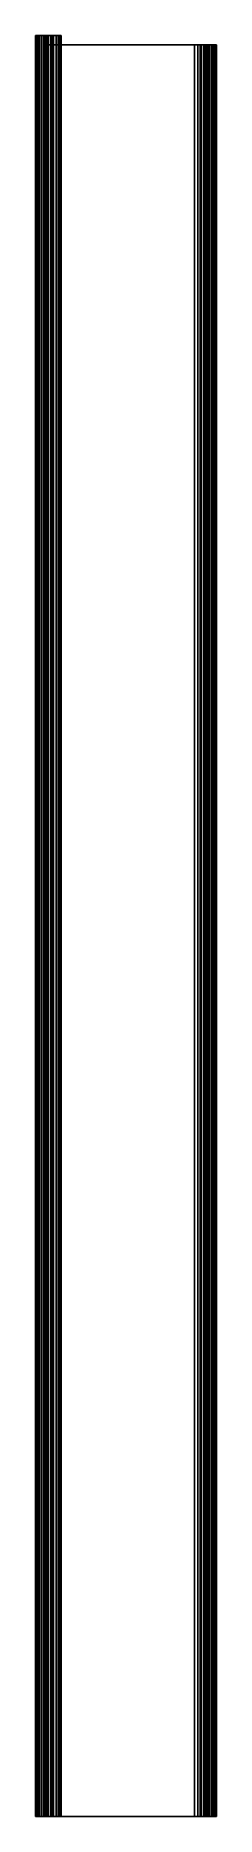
# Model space of a CAD drawing. Extents: x 0 to 39, y -382 to 4.
import ezdxf

# ---------------------------------------------------------------- set-up
doc = ezdxf.new("R2010")
doc.units = 0
doc.header["$MEASUREMENT"] = 0
doc.layers.add('ACESSORIOS', color=252, linetype='CONTINUOUS')

msp = doc.modelspace()

# ---------------------------------------------------------------- linework, layer by layer
at = {"layer": 'ACESSORIOS'}
for points in [[(0, -382, 3.44), (0, -382, 11.74), (0, 4, 11.74), (0, 4, 3.44)], [(1.8, 4, 3.44), (0, 4, 3.44), (0, 4, 11.74), (1.8, 4, 11.74)], [(1.8, 4, 3.44), (1.8, -382, 3.44), (1.8, -382, 11.74), (1.8, 4, 11.74)], [(2.5, -382, 12.44), (2.5, 4, 12.44), (3.35, 4, 12.44), (3.35, -382, 12.44)], [(2.5, -382, 14.24), (2.5, 4, 14.24), (3.35, 4, 14.24), (3.35, -382, 14.24)], [(2.5, 4, 12.44), (2.5, 4, 14.24), (3.35, 4, 14.24), (3.35, 4, 12.44)], [(2.8, 4, 0.64), (2.8, 2, 0.64), (2.8, 2, 2.44), (2.8, 4, 2.44)], [(3.75, -382, 12.04), (3.75, 4, 12.04), (3.75, 4, 8.34), (3.75, -382, 8.34)], [(5.55, -382, 8.34), (5.55, 4, 8.34), (3.75, 4, 8.34), (3.75, -382, 8.34)], [(3.75, 4, 8.34), (5.55, 4, 8.34), (5.55, 4, 12.04), (3.75, 4, 12.04)], [(5.55, -382, 12.04), (5.55, 4, 12.04), (5.55, 4, 8.34), (5.55, -382, 8.34)], [(2.8, -382, 2.44), (2.8, 2, 2.44), (34.5, 2, 2.44), (34.5, -382, 2.44)], [(2.8, 2, 0.64), (34.5, 2, 0.64), (34.5, -382, 0.64), (2.8, -382, 0.64)], [(34.5, 2, 2.44), (34.5, 2, 0.64), (2.8, 2, 0.64), (2.8, 2, 2.44)], [(36.5, 2, 43.64), (36.5, 2, 18.64), (36.5, -382, 18.64), (36.5, -382, 43.64)], [(38.3, 2, 43.64), (36.5, 2, 43.64), (36.5, 2, 18.64), (38.3, 2, 18.64)], [(39.3, 2, 48.14), (37.5, 2, 48.14), (37.5, 2, 45.69), (39.3, 2, 45.69)], [(37.5, -382, 48.14), (39.3, -382, 48.14), (39.3, 2, 48.14), (37.5, 2, 48.14)], [(37.5, -382, 48.14), (37.5, -382, 45.69), (37.5, 2, 45.69), (37.5, 2, 48.14)], [(37.5, 2, 16.6), (37.5, 2, 5.44), (37.5, -382, 5.44), (37.5, -382, 16.6)], [(39.3, 2, 5.44), (39.3, 2, 16.6), (37.5, 2, 16.6), (37.5, 2, 5.44)], [(38.3, -382, 43.64), (38.3, -382, 18.64), (38.3, 2, 18.64), (38.3, 2, 43.64)], [(39.3, 2, 45.69), (39.3, 2, 48.14), (39.3, -382, 48.14), (39.3, -382, 45.69)], [(39.3, -382, 16.6), (39.3, -382, 5.44), (39.3, 2, 5.44), (39.3, 2, 16.6)], [(1.8, -382, 3.44), (0, -382, 3.44), (0, -382, 11.74), (1.8, -382, 11.74)], [(2.5, -382, 12.44), (2.5, -382, 14.24), (3.35, -382, 14.24), (3.35, -382, 12.44)], [(34.5, -382, 2.44), (34.5, -382, 0.64), (2.8, -382, 0.64), (2.8, -382, 2.44)], [(5.55, -382, 8.34), (5.55, -382, 12.04), (3.75, -382, 12.04), (3.75, -382, 8.34)], [(38.3, -382, 43.64), (36.5, -382, 43.64), (36.5, -382, 18.64), (38.3, -382, 18.64)], [(37.5, -382, 16.6), (39.3, -382, 16.6), (39.3, -382, 5.44), (37.5, -382, 5.44)], [(37.5, -382, 48.14), (37.5, -382, 45.69), (39.3, -382, 45.69), (39.3, -382, 48.14)]]:
    msp.add_3dface(points, dxfattribs=at)

# ---------------------------------------------------------------- meshes
mesh = msp.add_polymesh((2, 7), dxfattribs=at)
for k, corner in enumerate([(0, 4, 11.74), (0.09, 4, 12.39), (0.33, 4, 12.99), (0.73, 4, 13.51), (1.25, 4, 13.91), (1.85, 4, 14.16), (2.5, 4, 14.24), (0, -382, 11.74), (0.09, -382, 12.39), (0.33, -382, 12.99), (0.73, -382, 13.51), (1.25, -382, 13.91), (1.85, -382, 14.16), (2.5, -382, 14.24)]):
    mesh.set_mesh_vertex(divmod(k, 7), corner)
mesh = msp.add_polymesh((2, 7), dxfattribs=at)
for k, corner in enumerate([(2.8, -382, 0.64), (2.08, -382, 0.74), (1.4, -382, 1.02), (0.82, -382, 1.46), (0.38, -382, 2.04), (0.1, -382, 2.72), (0, -382, 3.44), (2.8, 4, 0.64), (2.08, 4, 0.74), (1.4, 4, 1.02), (0.82, 4, 1.46), (0.38, 4, 2.04), (0.1, 4, 2.72), (0, 4, 3.44)]):
    mesh.set_mesh_vertex(divmod(k, 7), corner)
mesh = msp.add_polymesh((2, 7), dxfattribs=at)
for k, corner in enumerate([(1.8, 4, 3.44), (1.83, 4, 3.19), (1.93, 4, 2.94), (2.09, 4, 2.74), (2.3, 4, 2.58), (2.54, 4, 2.48), (2.8, 4, 2.44), (0, 4, 3.44), (0.1, 4, 2.72), (0.38, 4, 2.04), (0.82, 4, 1.46), (1.4, 4, 1.02), (2.08, 4, 0.74), (2.8, 4, 0.64)]):
    mesh.set_mesh_vertex(divmod(k, 7), corner)
mesh = msp.add_polymesh((2, 7), dxfattribs=at)
for k, corner in enumerate([(2.5, 4, 12.44), (2.32, 4, 12.42), (2.15, 4, 12.35), (2.01, 4, 12.24), (1.89, 4, 12.09), (1.82, 4, 11.93), (1.8, 4, 11.74), (2.5, 4, 14.24), (1.85, 4, 14.16), (1.25, 4, 13.91), (0.73, 4, 13.51), (0.33, 4, 12.99), (0.09, 4, 12.39), (0, 4, 11.74)]):
    mesh.set_mesh_vertex(divmod(k, 7), corner)
mesh = msp.add_polymesh((2, 7), dxfattribs=at)
for k, corner in enumerate([(1.8, -382, 11.74), (1.82, -382, 11.93), (1.89, -382, 12.09), (2.01, -382, 12.24), (2.15, -382, 12.35), (2.32, -382, 12.42), (2.5, -382, 12.44), (1.8, 4, 11.74), (1.82, 4, 11.93), (1.89, 4, 12.09), (2.01, 4, 12.24), (2.15, 4, 12.35), (2.32, 4, 12.42), (2.5, 4, 12.44)]):
    mesh.set_mesh_vertex(divmod(k, 7), corner)
mesh = msp.add_polymesh((2, 7), dxfattribs=at)
for k, corner in enumerate([(2.8, 4, 2.44), (2.54, 4, 2.48), (2.3, 4, 2.58), (2.09, 4, 2.74), (1.93, 4, 2.94), (1.83, 4, 3.19), (1.8, 4, 3.44), (2.8, -382, 2.44), (2.54, -382, 2.48), (2.3, -382, 2.58), (2.09, -382, 2.74), (1.93, -382, 2.94), (1.83, -382, 3.19), (1.8, -382, 3.44)]):
    mesh.set_mesh_vertex(divmod(k, 7), corner)
mesh = msp.add_polymesh((2, 7), dxfattribs=at)
for k, corner in enumerate([(3.75, 4, 12.04), (3.74, 4, 12.15), (3.7, 4, 12.24), (3.63, 4, 12.33), (3.55, 4, 12.39), (3.45, 4, 12.43), (3.35, 4, 12.44), (3.75, -382, 12.04), (3.74, -382, 12.15), (3.7, -382, 12.24), (3.63, -382, 12.33), (3.55, -382, 12.39), (3.45, -382, 12.43), (3.35, -382, 12.44)]):
    mesh.set_mesh_vertex(divmod(k, 7), corner)
mesh = msp.add_polymesh((2, 7), dxfattribs=at)
for k, corner in enumerate([(5.55, -382, 12.04), (5.48, -382, 12.61), (5.26, -382, 13.14), (4.91, -382, 13.6), (4.45, -382, 13.95), (3.92, -382, 14.17), (3.35, -382, 14.24), (5.55, 4, 12.04), (5.48, 4, 12.61), (5.26, 4, 13.14), (4.91, 4, 13.6), (4.45, 4, 13.95), (3.92, 4, 14.17), (3.35, 4, 14.24)]):
    mesh.set_mesh_vertex(divmod(k, 7), corner)
mesh = msp.add_polymesh((2, 7), dxfattribs=at)
for k, corner in enumerate([(3.75, 4, 12.04), (3.74, 4, 12.15), (3.7, 4, 12.24), (3.63, 4, 12.33), (3.55, 4, 12.39), (3.45, 4, 12.43), (3.35, 4, 12.44), (5.55, 4, 12.04), (5.48, 4, 12.61), (5.26, 4, 13.14), (4.91, 4, 13.6), (4.45, 4, 13.95), (3.92, 4, 14.17), (3.35, 4, 14.24)]):
    mesh.set_mesh_vertex(divmod(k, 7), corner)
mesh = msp.add_polymesh((2, 7), dxfattribs=at)
for k, corner in enumerate([(37.5, -382, 5.44), (37.4, -382, 4.67), (37.1, -382, 3.94), (36.62, -382, 3.32), (36, -382, 2.85), (35.28, -382, 2.55), (34.5, -382, 2.44), (37.5, 2, 5.44), (37.4, 2, 4.67), (37.1, 2, 3.94), (36.62, 2, 3.32), (36, 2, 2.85), (35.28, 2, 2.55), (34.5, 2, 2.44)]):
    mesh.set_mesh_vertex(divmod(k, 7), corner)
mesh = msp.add_polymesh((2, 7), dxfattribs=at)
for k, corner in enumerate([(39.3, 2, 5.44), (39.14, 2, 4.2), (38.66, 2, 3.04), (37.89, 2, 2.05), (36.9, 2, 1.29), (35.74, 2, 0.81), (34.5, 2, 0.64), (39.3, -382, 5.44), (39.14, -382, 4.2), (38.66, -382, 3.04), (37.89, -382, 2.05), (36.9, -382, 1.29), (35.74, -382, 0.81), (34.5, -382, 0.64)]):
    mesh.set_mesh_vertex(divmod(k, 7), corner)
mesh = msp.add_polymesh((2, 7), dxfattribs=at)
for k, corner in enumerate([(37.5, 2, 5.44), (37.4, 2, 4.67), (37.1, 2, 3.94), (36.62, 2, 3.32), (36, 2, 2.85), (35.28, 2, 2.55), (34.5, 2, 2.44), (39.3, 2, 5.44), (39.14, 2, 4.2), (38.66, 2, 3.04), (37.89, 2, 2.05), (36.9, 2, 1.29), (35.74, 2, 0.81), (34.5, 2, 0.64)]):
    mesh.set_mesh_vertex(divmod(k, 7), corner)
mesh = msp.add_polymesh((2, 7), dxfattribs=at)
for k, corner in enumerate([(37.35, 2, 16.91), (37.1, 2, 17.13), (36.89, 2, 17.39), (36.72, 2, 17.68), (36.6, 2, 17.99), (36.53, 2, 18.31), (36.5, 2, 18.64), (37.35, -382, 16.91), (37.1, -382, 17.13), (36.89, -382, 17.39), (36.72, -382, 17.68), (36.6, -382, 17.99), (36.53, -382, 18.31), (36.5, -382, 18.64)]):
    mesh.set_mesh_vertex(divmod(k, 7), corner)
mesh = msp.add_polymesh((2, 7), dxfattribs=at)
for k, corner in enumerate([(36.5, -382, 43.64), (36.53, -382, 43.98), (36.6, -382, 44.3), (36.72, -382, 44.61), (36.89, -382, 44.9), (37.1, -382, 45.15), (37.35, -382, 45.38), (36.5, 2, 43.64), (36.53, 2, 43.98), (36.6, 2, 44.3), (36.72, 2, 44.61), (36.89, 2, 44.9), (37.1, 2, 45.15), (37.35, 2, 45.38)]):
    mesh.set_mesh_vertex(divmod(k, 7), corner)
mesh = msp.add_polymesh((2, 7), dxfattribs=at)
for k, corner in enumerate([(38.3, 2, 18.64), (38.3, 2, 18.58), (38.32, 2, 18.53), (38.34, 2, 18.47), (38.37, 2, 18.42), (38.41, 2, 18.37), (38.45, 2, 18.33), (36.5, 2, 18.64), (36.53, 2, 18.31), (36.6, 2, 17.99), (36.72, 2, 17.68), (36.89, 2, 17.39), (37.1, 2, 17.13), (37.35, 2, 16.91)]):
    mesh.set_mesh_vertex(divmod(k, 7), corner)
mesh = msp.add_polymesh((2, 7), dxfattribs=at)
for k, corner in enumerate([(38.45, 2, 43.96), (38.41, 2, 43.92), (38.37, 2, 43.87), (38.34, 2, 43.82), (38.32, 2, 43.76), (38.3, 2, 43.7), (38.3, 2, 43.64), (37.35, 2, 45.38), (37.1, 2, 45.15), (36.89, 2, 44.9), (36.72, 2, 44.61), (36.6, 2, 44.3), (36.53, 2, 43.98), (36.5, 2, 43.64)]):
    mesh.set_mesh_vertex(divmod(k, 7), corner)
mesh = msp.add_polymesh((2, 4), dxfattribs=at)
for k, corner in enumerate([(37.35, 2, 45.38), (37.43, 2, 45.47), (37.48, 2, 45.57), (37.5, 2, 45.69), (37.35, -382, 45.38), (37.43, -382, 45.47), (37.48, -382, 45.57), (37.5, -382, 45.69)]):
    mesh.set_mesh_vertex(divmod(k, 4), corner)
mesh = msp.add_polymesh((2, 4), dxfattribs=at)
for k, corner in enumerate([(37.35, 2, 16.91), (37.43, 2, 16.82), (37.48, 2, 16.71), (37.5, 2, 16.6), (37.35, -382, 16.91), (37.43, -382, 16.82), (37.48, -382, 16.71), (37.5, -382, 16.6)]):
    mesh.set_mesh_vertex(divmod(k, 4), corner)
mesh = msp.add_polymesh((2, 7), dxfattribs=at)
for k, corner in enumerate([(37.35, 2, 16.91), (37.39, 2, 16.87), (37.43, 2, 16.82), (37.46, 2, 16.77), (37.48, 2, 16.71), (37.5, 2, 16.66), (37.5, 2, 16.6), (38.45, 2, 18.33), (38.7, 2, 18.11), (38.91, 2, 17.85), (39.08, 2, 17.56), (39.2, 2, 17.25), (39.27, 2, 16.93), (39.3, 2, 16.6)]):
    mesh.set_mesh_vertex(divmod(k, 7), corner)
mesh = msp.add_polymesh((2, 7), dxfattribs=at)
for k, corner in enumerate([(37.35, 2, 45.38), (37.39, 2, 45.42), (37.43, 2, 45.47), (37.46, 2, 45.52), (37.48, 2, 45.57), (37.5, 2, 45.63), (37.5, 2, 45.69), (38.45, 2, 43.96), (38.7, 2, 44.18), (38.91, 2, 44.44), (39.08, 2, 44.73), (39.2, 2, 45.04), (39.27, 2, 45.36), (39.3, 2, 45.69)]):
    mesh.set_mesh_vertex(divmod(k, 7), corner)
mesh = msp.add_polymesh((2, 4), dxfattribs=at)
for k, corner in enumerate([(38.45, 2, 43.96), (38.37, 2, 43.87), (38.32, 2, 43.76), (38.3, 2, 43.64), (38.45, -382, 43.96), (38.37, -382, 43.87), (38.32, -382, 43.76), (38.3, -382, 43.64)]):
    mesh.set_mesh_vertex(divmod(k, 4), corner)
mesh = msp.add_polymesh((2, 4), dxfattribs=at)
for k, corner in enumerate([(38.45, 2, 18.33), (38.37, 2, 18.42), (38.32, 2, 18.53), (38.3, 2, 18.64), (38.45, -382, 18.33), (38.37, -382, 18.42), (38.32, -382, 18.53), (38.3, -382, 18.64)]):
    mesh.set_mesh_vertex(divmod(k, 4), corner)
mesh = msp.add_polymesh((2, 7), dxfattribs=at)
for k, corner in enumerate([(38.45, 2, 43.96), (38.7, 2, 44.18), (38.91, 2, 44.44), (39.08, 2, 44.73), (39.2, 2, 45.04), (39.27, 2, 45.36), (39.3, 2, 45.69), (38.45, -382, 43.96), (38.7, -382, 44.18), (38.91, -382, 44.44), (39.08, -382, 44.73), (39.2, -382, 45.04), (39.27, -382, 45.36), (39.3, -382, 45.69)]):
    mesh.set_mesh_vertex(divmod(k, 7), corner)
mesh = msp.add_polymesh((2, 7), dxfattribs=at)
for k, corner in enumerate([(39.3, -382, 16.6), (39.27, -382, 16.93), (39.2, -382, 17.25), (39.08, -382, 17.56), (38.91, -382, 17.85), (38.7, -382, 18.11), (38.45, -382, 18.33), (39.3, 2, 16.6), (39.27, 2, 16.93), (39.2, 2, 17.25), (39.08, 2, 17.56), (38.91, 2, 17.85), (38.7, 2, 18.11), (38.45, 2, 18.33)]):
    mesh.set_mesh_vertex(divmod(k, 7), corner)
mesh = msp.add_polymesh((2, 7), dxfattribs=at)
for k, corner in enumerate([(1.8, -382, 11.74), (1.82, -382, 11.93), (1.89, -382, 12.09), (2.01, -382, 12.24), (2.15, -382, 12.35), (2.32, -382, 12.42), (2.5, -382, 12.44), (0, -382, 11.74), (0.09, -382, 12.39), (0.33, -382, 12.99), (0.73, -382, 13.51), (1.25, -382, 13.91), (1.85, -382, 14.16), (2.5, -382, 14.24)]):
    mesh.set_mesh_vertex(divmod(k, 7), corner)
mesh = msp.add_polymesh((2, 7), dxfattribs=at)
for k, corner in enumerate([(2.8, -382, 2.44), (2.54, -382, 2.48), (2.3, -382, 2.58), (2.09, -382, 2.74), (1.93, -382, 2.94), (1.83, -382, 3.19), (1.8, -382, 3.44), (2.8, -382, 0.64), (2.08, -382, 0.74), (1.4, -382, 1.02), (0.82, -382, 1.46), (0.38, -382, 2.04), (0.1, -382, 2.72), (0, -382, 3.44)]):
    mesh.set_mesh_vertex(divmod(k, 7), corner)
mesh = msp.add_polymesh((2, 7), dxfattribs=at)
for k, corner in enumerate([(3.35, -382, 12.44), (3.45, -382, 12.43), (3.55, -382, 12.39), (3.63, -382, 12.33), (3.7, -382, 12.24), (3.74, -382, 12.15), (3.75, -382, 12.04), (3.35, -382, 14.24), (3.92, -382, 14.17), (4.45, -382, 13.95), (4.91, -382, 13.6), (5.26, -382, 13.14), (5.48, -382, 12.61), (5.55, -382, 12.04)]):
    mesh.set_mesh_vertex(divmod(k, 7), corner)
mesh = msp.add_polymesh((2, 7), dxfattribs=at)
for k, corner in enumerate([(37.5, -382, 5.44), (37.4, -382, 4.67), (37.1, -382, 3.94), (36.62, -382, 3.32), (36, -382, 2.85), (35.28, -382, 2.55), (34.5, -382, 2.44), (39.3, -382, 5.44), (39.14, -382, 4.2), (38.66, -382, 3.04), (37.89, -382, 2.05), (36.9, -382, 1.29), (35.74, -382, 0.81), (34.5, -382, 0.64)]):
    mesh.set_mesh_vertex(divmod(k, 7), corner)
mesh = msp.add_polymesh((2, 7), dxfattribs=at)
for k, corner in enumerate([(38.45, -382, 43.96), (38.41, -382, 43.92), (38.37, -382, 43.87), (38.34, -382, 43.82), (38.32, -382, 43.76), (38.3, -382, 43.7), (38.3, -382, 43.64), (37.35, -382, 45.38), (37.1, -382, 45.15), (36.89, -382, 44.9), (36.72, -382, 44.61), (36.6, -382, 44.3), (36.53, -382, 43.98), (36.5, -382, 43.64)]):
    mesh.set_mesh_vertex(divmod(k, 7), corner)
mesh = msp.add_polymesh((2, 7), dxfattribs=at)
for k, corner in enumerate([(38.3, -382, 18.64), (38.3, -382, 18.58), (38.32, -382, 18.53), (38.34, -382, 18.47), (38.37, -382, 18.42), (38.41, -382, 18.37), (38.45, -382, 18.33), (36.5, -382, 18.64), (36.53, -382, 18.31), (36.6, -382, 17.99), (36.72, -382, 17.68), (36.89, -382, 17.39), (37.1, -382, 17.13), (37.35, -382, 16.91)]):
    mesh.set_mesh_vertex(divmod(k, 7), corner)
mesh = msp.add_polymesh((2, 7), dxfattribs=at)
for k, corner in enumerate([(37.35, -382, 45.38), (37.39, -382, 45.42), (37.43, -382, 45.47), (37.46, -382, 45.52), (37.48, -382, 45.57), (37.5, -382, 45.63), (37.5, -382, 45.69), (38.45, -382, 43.96), (38.7, -382, 44.18), (38.91, -382, 44.44), (39.08, -382, 44.73), (39.2, -382, 45.04), (39.27, -382, 45.36), (39.3, -382, 45.69)]):
    mesh.set_mesh_vertex(divmod(k, 7), corner)
mesh = msp.add_polymesh((2, 7), dxfattribs=at)
for k, corner in enumerate([(37.35, -382, 16.91), (37.39, -382, 16.87), (37.43, -382, 16.82), (37.46, -382, 16.77), (37.48, -382, 16.71), (37.5, -382, 16.66), (37.5, -382, 16.6), (38.45, -382, 18.33), (38.7, -382, 18.11), (38.91, -382, 17.85), (39.08, -382, 17.56), (39.2, -382, 17.25), (39.27, -382, 16.93), (39.3, -382, 16.6)]):
    mesh.set_mesh_vertex(divmod(k, 7), corner)

doc.saveas('drawing.dxf')
